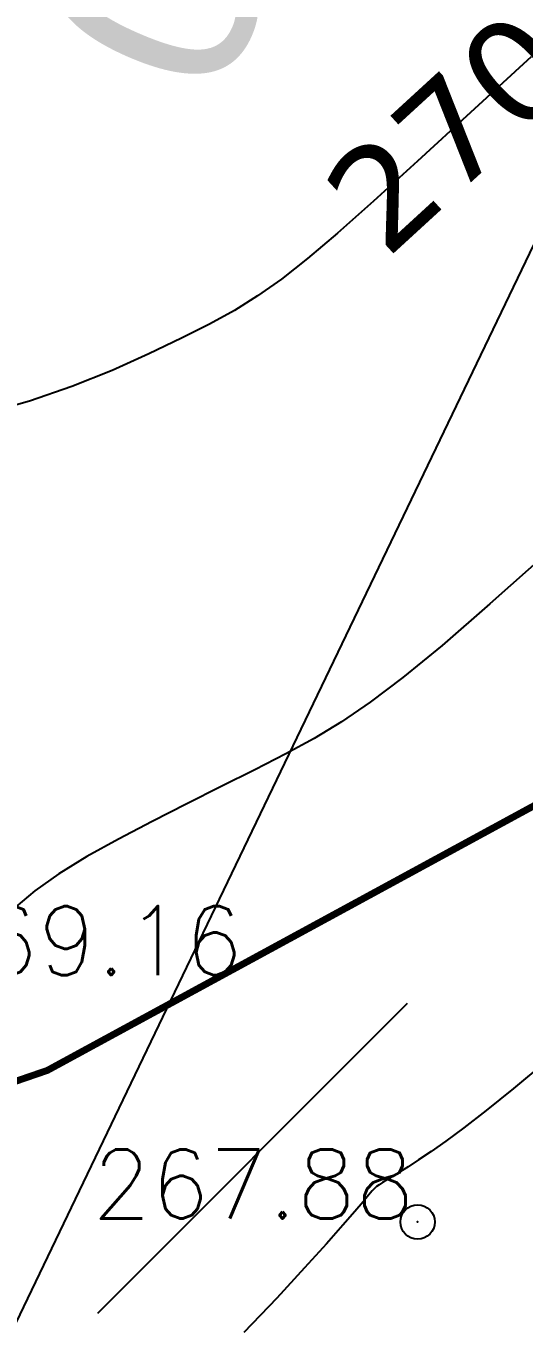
# Model space of a CAD drawing. Header units: millimetres. Extents: x 524954 to 526204, y 9523489 to 9524010.
# Drawn here: x 525213.73 to 525220.96, y 9523673.69 to 9523692.52 of the extents above; entities that cross this region are included whole.
import ezdxf
from ezdxf.enums import TextEntityAlignment as Align

# ---------------------------------------------------------------- set-up
doc = ezdxf.new("R2010")
doc.units = ezdxf.units.MM
doc.header["$PDMODE"] = 32
doc.header["$PDSIZE"] = 0.5
doc.linetypes.add('ACAD_ISO12W100', pattern=[21, 12, -3, 0, -3, 0, -3])
for name, color, linetype in [('Bord Fleuve', 4, 'ACAD_ISO12W100'), ('CN_01_00', 3, 'Continuous'), ('CN_02_00', 4, 'Continuous'), ('CN_10_00', 1, 'Continuous'), ('Cotation Courbes de niveau', 7, 'Continuous'), ('Route - Route de la corniche de Brazzaville - Textes - Arcs', 1, 'Continuous'), ('Route - Route de la corniche de Brazzaville - Textes - Tabulations', 1, 'Continuous'), ('TopoAlt', 3, 'Continuous'), ('TOPOJIS', 7, 'Continuous')]:
    doc.layers.add(name, color=color, linetype=linetype)
doc.styles.add('Affichages route', font='arial.ttf', dxfattribs={"height": 0.5})
doc.styles.add('Simplex 1.0', font='Simplex.shx', dxfattribs={"width": 0.99, "height": 1})
doc.styles.add('Verdana 1.0', font='verdana.ttf', dxfattribs={"width": 0.99, "height": 1})

# ---------------------------------------------------------------- blocks, each defined once
blk = doc.blocks.new('TCPOINT M')
at = {"color": 0}
blk.add_point((0, 0), dxfattribs=at)
at = {"layer": 'TopoAlt', "style": 'Simplex 1.0', "width": 0.99}
blk.add_attdef('ALT', (0.15, 0.15), '', height=1, dxfattribs=at)

msp = doc.modelspace()

# ---------------------------------------------------------------- hatches: boundary and pattern name
at = {"layer": 'Bord Fleuve', "ltscale": 0.5}
h = msp.add_hatch(dxfattribs=at)
h.set_pattern_fill('ANSI33', color=135, scale=2, style=0)
h.paths.add_polyline_path([(525394.875, 9523547.688), (525386.855, 9523539.684), (525374.857, 9523528.592), (525359.402, 9523533.054), (525302.267, 9523541.753), (525253.226, 9523571.678), (525189.199, 9523592.989), (525146.601, 9523610.427), (525134.908, 9523628.389), (525130.258, 9523644.878), (525129.915, 9523646.053), (525134.923, 9523646.805), (525141.4, 9523651.378), (525145.39, 9523652.194), (525150.779, 9523654.113), (525153.673, 9523654.734), (525157.062, 9523656.215), (525170.428, 9523659.554), (525190.68, 9523663.166), (525195.533, 9523671.037), (525214.046, 9523677.393), (525226.978, 9523684.419), (525241.856, 9523699.409), (525259.549, 9523697.749), (525263.742, 9523702.788), (525265.599, 9523705.429), (525271.397, 9523709.575), (525278.663, 9523713.162), (525282.299, 9523718.359), (525286.813, 9523721.853), (525297.974, 9523715.602), (525305.783, 9523711.053), (525316.348, 9523705.233), (525323.457, 9523701.143), (525333.272, 9523695.625), (525364.282, 9523678.524), (525367.141, 9523669.609), (525369.992, 9523664.673), (525374.256, 9523657.439), (525374.878, 9523649.759), (525376.197, 9523640.514), (525378.821, 9523632.503), (525377.801, 9523621.191), (525377.159, 9523606.875), (525382.451, 9523599.216), (525388.758, 9523585.471), (525391.317, 9523567.355), (525392.74, 9523563.589), (525392.123, 9523555.946)])

# ---------------------------------------------------------------- linework, layer by layer
at = {"layer": 'Bord Fleuve', "ltscale": 0.35, "const_width": 0.1, "flags": 128}
msp.add_lwpolyline([(525129.915, 9523646.053), (525134.923, 9523646.805), (525141.4, 9523651.378), (525145.39, 9523652.194), (525150.779, 9523654.113), (525153.673, 9523654.734), (525157.062, 9523656.215), (525170.428, 9523659.554), (525190.68, 9523663.166), (525195.533, 9523671.037), (525214.046, 9523677.393), (525226.978, 9523684.419), (525241.856, 9523699.409), (525259.549, 9523697.749), (525263.742, 9523702.788), (525265.599, 9523705.429), (525271.397, 9523709.575), (525278.663, 9523713.162), (525282.299, 9523718.359), (525286.804, 9523721.846)], dxfattribs=at)
at = {"layer": 'CN_01_00', "elevation": 269, "flags": 128}
msp.add_lwpolyline([(525221.314, 9523684.91), (525220.459, 9523684.148), (525219.767, 9523683.549), (525219.201, 9523683.085), (525218.727, 9523682.724), (525218.309, 9523682.439), (525217.912, 9523682.199), (525217.502, 9523681.976), (525217.051, 9523681.745), (525216.566, 9523681.503), (525216.065, 9523681.254), (525215.563, 9523681), (525215.075, 9523680.744), (525214.619, 9523680.49), (525214.209, 9523680.239), (525213.862, 9523679.995), (525213.59, 9523679.76)], dxfattribs=at)
at = {"layer": 'CN_02_00', "elevation": 268, "flags": 128}
msp.add_lwpolyline([(525221.291, 9523677.534), (525220.803, 9523677.129), (525220.405, 9523676.81), (525220.083, 9523676.562), (525219.822, 9523676.37), (525219.608, 9523676.219), (525219.427, 9523676.096), (525219.276, 9523675.997), (525219.151, 9523675.918), (525219.05, 9523675.855), (525218.969, 9523675.807), (525218.905, 9523675.768), (525218.856, 9523675.737), (525218.818, 9523675.711), (525218.787, 9523675.684), (525218.752, 9523675.646), (525218.701, 9523675.585), (525218.622, 9523675.49), (525218.501, 9523675.349), (525218.328, 9523675.151), (525218.09, 9523674.882), (525217.774, 9523674.532), (525217.372, 9523674.095), (525216.892, 9523673.594)], dxfattribs=at)
at = {"layer": 'CN_10_00', "elevation": 270, "flags": 128}
msp.add_lwpolyline([(525221.058, 9523692.072), (525220.18, 9523691.265), (525219.412, 9523690.562), (525218.775, 9523689.984), (525218.251, 9523689.521), (525217.815, 9523689.151), (525217.438, 9523688.854), (525217.094, 9523688.611), (525216.757, 9523688.401), (525216.398, 9523688.203), (525215.992, 9523687.998), (525215.518, 9523687.771), (525214.983, 9523687.532), (525214.401, 9523687.298), (525213.785, 9523687.085), (525213.148, 9523686.908)], dxfattribs=at)
at = {"layer": 'Route - Route de la corniche de Brazzaville - Textes - Arcs'}
for p, q in [((525246.343, 9523741.852), (525216.002, 9523678.769)), ((525216.002, 9523678.769), (525211.668, 9523669.757))]:
    msp.add_line(p, q, dxfattribs=at)

# ---------------------------------------------------------------- block references
at = {"layer": 'TOPOJIS'}
ref = msp.add_blockref('TCPOINT M', (525212.162, 9523678.723, 269.16), dxfattribs=at)
ref.add_attrib('ALT', '269.16', (525212.212, 9523678.773, 269.16), dxfattribs={"layer": 'TopoAlt', "height": 1, "style": 'Simplex 1.0', "width": 0.99})
ref = msp.add_blockref('TCPOINT M', (525219.413, 9523675.197, 267.88), dxfattribs=at)
ref.add_attrib('ALT', '267.88', dxfattribs={"layer": 'TopoAlt', "height": 1, "style": 'Simplex 1.0', "width": 0.99}).set_placement((525219.363, 9523675.247, 267.88), align=Align.RIGHT)

# ---------------------------------------------------------------- texts
at = {"layer": 'Cotation Courbes de niveau', "style": 'Verdana 1.0', "width": 0.99}
msp.add_text('270', height=1.5, rotation=42.4884, dxfattribs=at).set_placement((525219.88, 9523690.991, 270), align=Align.MIDDLE_CENTER)
at = {"layer": 'Route - Route de la corniche de Brazzaville - Textes - Tabulations', "style": 'Affichages route'}
msp.add_text('40.0', height=3, rotation=246.2565, dxfattribs=at).set_placement((525218.411, 9523699.398), align=Align.MIDDLE_LEFT)

doc.saveas('drawing.dxf')
